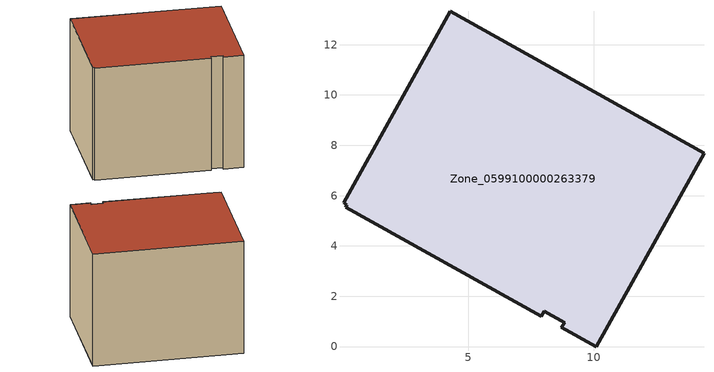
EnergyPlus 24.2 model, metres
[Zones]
Zone_0599100000263379
 floor ground (C_G): 0.13,5.55 0.18,5.64 0.05,5.71 4.29,13.32 14.38,7.69 10.09,0 8.71,0.77 8.85,0.95 8.02,1.4 7.92,1.21 z0.17
 wall outside (C_F): 14.38,7.69 4.29,13.32 0.05,5.71 0.18,5.64 0.13,5.55 7.92,1.21 8.02,1.4 8.85,0.95 8.71,0.77 10.09,0 14.38,7.69 z0.17:9.46
 roof outside (C_R): 0.18,5.64 0.13,5.55 7.92,1.21 8.02,1.4 8.85,0.95 8.71,0.77 10.09,0 14.38,7.69 4.29,13.32 0.05,5.71 z9.46
[BUILDING]
Pand.0599100000263379: North Axis=0; Terrain=City; Loads Convergence Tolerance Value=0.04; Temperature Convergence Tolerance Value=0.4; Solar Distribution=FullExterior; Maximum Number of Warmup Days=25; Minimum Number of Warmup Days=1
[Site:Location]
Rotterdam.The.Hague.AP_ZH_NLD Design_Conditions: Latitude=51.96; Longitude=4.45; Time Zone=1; Elevation=-4.5
[SITE:GROUNDTEMPERATURE:BUILDINGSURFACE]
18, 18, 18, 18, 18, 18, 18, 18, 18, 18, 18, 18
[MATERIAL] Thermal Absorptance=0.9; Solar Absorptance=0.7; Visible Absorptance=0.7
Name | Roughness | Thickness | Conductivity | Density | Specific Heat
G.TI.1946 | MediumSmooth | 0.15 | 1 | 540 | 1210
F.TI.1946 | Rough | 0.3 | 0.857143 | 1920 | 840
R.TI.1946 | MediumRough | 0.2 | 0.1 | 1500 | 1000
[CONSTRUCTION]
C_G: G.TI.1946
C_F: F.TI.1946
C_R: R.TI.1946
[ZONE]
Zone_0599100000263379: Type=1; Multiplier=1; Ceiling Height=Autocalculate; Volume=Autocalculate; Floor Area=autocalculate; Part of Total Floor Area=Yes
[ZONEINFILTRATION:DESIGNFLOWRATE]
Infil_Zone_0599100000263379: Zone or ZoneList or Space or SpaceList=Zone_0599100000263379; Schedule=AlwaysOn; Design Flow Rate Calculation Method=Flow/Area; Flow Rate per Floor Area=0.003; Constant Term Coefficient=1; Temperature Term Coefficient=0; Velocity Term Coefficient=0; Velocity Squared Term Coefficient=0
[HVACTEMPLATE:ZONE:IDEALLOADSAIRSYSTEM]
Zone_0599100000263379: Maximum Heating Supply Air Temperature=50; Minimum Cooling Supply Air Temperature=13; Maximum Heating Supply Air Humidity Ratio=0.0156; Minimum Cooling Supply Air Humidity Ratio=0.0077; Heating Limit=NoLimit; Cooling Limit=NoLimit; Dehumidification Control Type=ConstantSensibleHeatRatio; Cooling Sensible Heat Ratio=0.7; Dehumidification Setpoint=60; Humidification Control Type=None; Humidification Setpoint=30; Outdoor Air Method=None; Outdoor Air Flow Rate per Person=0.00944; Outdoor Air Flow Rate per Zone Floor Area=0; Outdoor Air Flow Rate per Zone=0; Demand Controlled Ventilation Type=None; Outdoor Air Economizer Type=NoEconomizer; Heat Recovery Type=None; Sensible Heat Recovery Effectiveness=0.7; Latent Heat Recovery Effectiveness=0.65
[ZONECONTROL:THERMOSTAT]
ThermostatControl_Zone_0599100000263379: Zone or ZoneList=Zone_0599100000263379; Control Type Schedule=DualSetpointControlType; Control 1=Thermostat_Zone_0599100000263379; Temperature Difference Between Cutout And Setpoint=0
[THERMOSTATSETPOINT:DUALSETPOINT]
Thermostat_Zone_0599100000263379: Heating Setpoint Temperature Schedule=HeatingSetpoint_Zone_0599100000263379; Cooling Setpoint Temperature Schedule=CoolingSetpoint_Zone_0599100000263379
[SCHEDULE:COMPACT]
HeatingSetpoint_Zone_0599100000263379: Through: 12/31, For: AllDays, Until: 24:00, 21
CoolingSetpoint_Zone_0599100000263379: Through: 12/31, For: AllDays, Until: 24:00, 24
DualSetpointControlType: Through: 12/31, For: AllDays, Until: 24:00, 4
AlwaysOn: Through: 12/31, For: AllDays, Until: 24:00, 1
